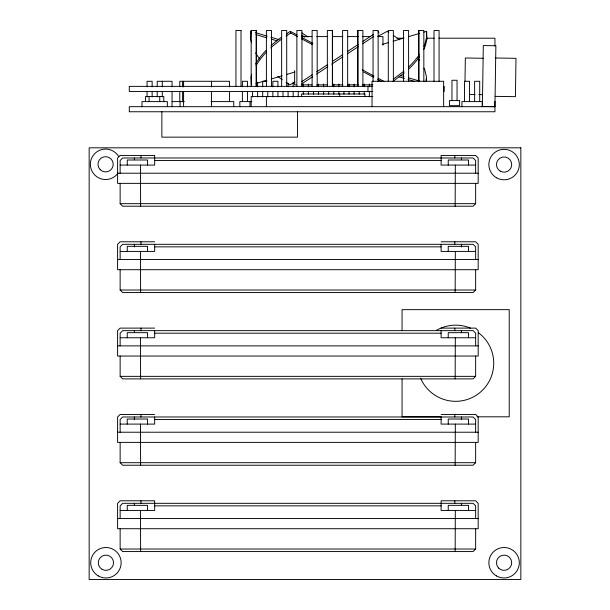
<?xml version="1.0" encoding="UTF-8"?>
<svg xmlns="http://www.w3.org/2000/svg" width="610" height="610" viewBox="0 0 610 610"><rect width="100%" height="100%" fill="white"/><g stroke="black" fill="none" stroke-linecap="round" stroke-linejoin="round"><path stroke-width="0.91" d="M251.488 78.766L251.427 84.843L251.061 77.066L251.732 74.321M423.881 32.132L426.596 31.331L426.535 37.408L424.972 43.828A97.539 46.467 -18.2 0 1 423.996 46.299M464.988 81.298L465.338 57.996L483.112 58.27M494.939 106.681L495.877 45.742L483.311 45.552L482.38 106.491L494.939 106.681L129.282 106.681L129.282 111.76L494.939 111.76L494.939 101.283M455.159 206.218L455.327 165.081M455.159 292.556L455.327 251.419M455.159 378.894L455.327 337.757M455.159 465.232L455.327 424.095M455.159 551.57L455.327 510.433M475.64 183.366L475.64 203.679L473.101 206.218L122.679 206.218L120.139 203.679L120.139 183.366M475.64 269.704L475.64 290.017L473.101 292.556L122.679 292.556L120.139 290.017L120.139 269.704M475.64 356.042L475.64 376.355L473.101 378.894L122.679 378.894L120.139 376.355L120.139 356.042M475.64 442.38L475.64 462.693L473.101 465.232L122.679 465.232L120.139 462.693L120.139 442.38M475.64 528.717L475.64 549.03L473.101 551.57L122.679 551.57L120.139 549.03L120.139 528.717M281.164 37.408L272.983 43.828A97.539 46.467 -18.2 0 0 270.947 45.628M281.591 39.109L273.41 45.521A97.539 46.467 -18.2 0 0 270.71 47.923M403.866 71.233L393.374 79.094M404.293 72.925L393.038 81.298M286.509 33.863L290.329 31.331L296.994 34.892M286.174 36.066L290.756 33.024L297.421 36.585M301.767 81.626L312.633 74.473M316.506 71.919L327.753 64.515M332.473 61.404L342.744 54.641M347.486 51.514L358.383 44.339M362.904 41.358L373.518 34.373M301.851 83.829L312.716 76.677M316.59 74.123L327.829 66.719M331.756 64.134L342.812 56.852M347.555 53.733L358.459 46.543M362.714 43.745L373.602 36.569M378.101 36.226L387.258 31.331L388.791 32.345M294.897 82.175L289.902 84.843L286.082 82.312M382.264 44.416L388.593 42.547M393.122 41.213L403.98 38.011M408.502 36.676L419.36 33.466M255.948 83.509L266.806 80.306M271.328 78.965L282.186 75.762M286.708 74.428L294.851 72.026M241.102 30.5L235.933 30.5L235.933 86.368M251.091 30.5L256.322 30.5L256.322 86.368M357.849 30.5L357.849 86.368L357.818 30.5L362.897 30.5L362.897 86.368M301.363 36.592L311.916 36.592M316.72 36.592L327.372 36.592M333.029 36.592L342.911 36.592M347.395 36.592L358.284 36.592M362.47 36.592L370.018 36.592M377.887 36.592L382.95 36.592L382.95 45.109M397.14 38.201L403.789 38.201M426.581 38.201L434.175 38.201M438.918 38.201L494.939 38.201L494.939 46.017M266.928 81.282L262.696 81.282L262.696 86.826M296.147 84.843L294.645 84.843L294.645 70.653M301.363 84.843L311.916 84.843M316.72 84.843L327.372 84.843M333.029 84.843L342.911 84.843M347.395 84.843L358.284 84.843M362.47 84.843L372.87 84.843M372.733 86.368L129.282 86.368L129.282 91.447L372.748 91.447M372.84 96.525L251.167 96.525L251.167 106.681M172.058 101.603L184.296 101.603M210.976 101.603L233.752 101.603L233.752 106.681M251.846 101.603L239.837 101.603L239.837 106.681M154.673 160.514L441.106 160.514M120.139 165.081L154.673 165.081L154.643 155.436L120.139 155.436L117.6 157.975L117.6 183.366L478.179 183.366L478.179 157.975L475.64 155.436L441.137 155.436L441.106 165.081L475.64 165.081M117.6 173.209L478.179 173.209M120.139 203.679L475.64 203.679M154.643 241.773L120.139 241.773L117.6 244.313L117.6 269.704L478.179 269.704L478.179 244.313L475.64 241.773L441.137 241.773M154.673 246.852L441.106 246.852M120.139 251.419L154.673 251.419L154.673 244.313M475.64 251.419L441.106 251.419L441.106 244.313M117.6 259.547L478.179 259.547M120.139 290.017L475.64 290.017M154.643 328.111L120.139 328.111L117.6 330.65L117.6 356.042L478.179 356.042L478.179 330.65L475.64 328.111L441.137 328.111M154.673 333.19L441.106 333.19M120.139 337.757L154.673 337.757L154.673 330.65M475.64 337.757L441.106 337.757L441.106 330.65M117.6 345.885L478.179 345.885M120.139 376.355L475.64 376.355M154.643 414.442L120.139 414.442L117.6 416.981L117.6 442.38L478.179 442.38L478.179 416.981L475.64 414.442L441.137 414.442M440.938 416.805L402.059 416.805L402.059 378.879M476.974 416.805L509.22 416.805L509.22 309.651L402.059 309.651L402.059 330.513M154.673 419.52L441.106 419.52M120.139 424.095L154.673 424.095L154.673 416.981M475.64 424.095L441.106 424.095L441.106 416.981M117.6 432.223L478.179 432.223M120.139 462.693L475.64 462.693M154.673 505.858L441.106 505.858M120.139 510.433L154.673 510.433L154.643 500.779L120.139 500.779L117.6 503.319L117.6 528.717L478.179 528.717L478.179 503.319L475.64 500.779L441.137 500.779L441.106 510.433L475.64 510.433M117.6 518.553L478.179 518.553M120.139 549.03L475.64 549.03M495.686 58.003L515.999 58.316L515.412 96.67L495.099 96.365M469.464 94.42L475.076 94.512M478.82 94.565L482.556 94.626M255.521 32.666L267.279 36.142M270.901 37.21L279.044 39.612M400.358 75.404L403.98 76.471M408.502 77.805L419.36 81.016M255.994 34.625L266.852 37.835M271.374 39.17L276.803 40.771M399.024 76.829L404.453 78.431M408.075 79.498L414.404 81.374M301.981 37.561L312.808 43.348M362.287 69.799L373.945 76.029M378.101 78.255L383.934 81.366M301.584 38.811L312.404 44.599M363.552 71.934L373.541 77.279M377.704 79.498L381.029 81.282M301.767 32.856L307.981 36.951M301.675 35.052L304.802 37.111M393.374 35.388L399.405 39.749M282.262 79.773L277.763 76.425M378.131 31.331L378.993 33.024M426.596 31.331L426.962 39.109L425.399 45.521A97.539 46.467 -18.2 0 1 423.668 49.662M290.329 31.331L290.756 33.024M251.526 42.776L250.626 39.109L250.992 31.331L251.015 33.07M140.62 206.218L140.452 165.081M140.62 292.556L140.452 251.419M140.62 378.894L140.452 337.757M140.62 465.232L140.452 424.095M140.62 551.57L140.452 510.433M426.581 81.412L426.535 77.066L424.972 70.653A97.539 46.467 18.2 0 0 423.996 68.175M426.108 78.766L426.131 81.366M482.243 106.681L482.243 101.603L461.93 101.603L461.93 106.681M479.704 101.603L479.704 81.282L474.626 81.282L474.626 101.603M475.64 173.209L475.64 160.514L473.101 157.975L122.679 157.975L120.139 160.514L120.139 173.209M475.64 259.547L475.64 246.852L473.101 244.313L122.679 244.313L120.139 246.852L120.139 259.547M475.64 345.885L475.64 333.19L473.101 330.65L122.679 330.65L120.139 333.19L120.139 345.885M475.64 432.223L475.64 419.52L473.101 416.981L122.679 416.981L120.139 419.52L120.139 432.223M475.64 518.553L475.64 505.858L473.101 503.319L122.679 503.319L120.139 505.858L120.139 518.553M469.547 101.603L469.547 81.282L464.469 81.282L464.469 101.603M468.511 165.081L468.511 160.003L448.236 160.003L448.236 165.081M468.511 251.419L468.511 246.341L448.236 246.341L448.236 251.419M468.511 337.757L468.511 332.679L448.236 332.679L448.236 337.757M468.511 424.095L468.511 419.017L448.236 419.017L448.236 424.095M468.511 510.433L468.511 505.354L448.236 505.354L448.236 510.433M461.419 157.975L461.419 159.751M461.419 244.313L461.419 246.974M461.419 330.65L461.419 332.427M461.419 416.981L461.419 419.649M461.419 503.319L461.419 505.095M457.05 100.581L457.05 80.268L451.972 80.268L451.972 100.581M454.816 155.436L454.816 157.975M454.816 241.773L454.816 244.313M454.816 328.111L454.816 330.65M454.816 414.442L454.816 416.981M454.816 500.779L454.816 503.319M444.156 86.368L444.156 91.447M443.645 106.681L443.645 81.282L372.039 81.282L372.039 106.681M439.078 81.633L439.078 30.5L434 30.5L434 81.633M423.843 81.633L423.843 30.5L418.765 30.5L418.765 81.633M418.857 30.5L418.857 81.633M408.601 81.633L408.601 30.5L403.523 30.5L403.523 81.633M393.366 81.633L393.366 30.5L388.288 30.5L388.288 81.633M378.147 81.633L378.131 30.5L373.053 30.5L373.053 81.633M369.347 84.058L369.347 86.826M369.347 91.447L369.347 96.982M367.975 86.368L367.975 91.447M364.925 96.525L364.925 93.986L301.599 93.986L301.599 96.525M364.269 84.058L364.269 86.826M364.269 91.447L364.269 94.215M359.191 91.447L359.191 94.215M354.105 84.058L354.105 86.826M354.105 91.447L354.105 94.215M349.027 84.058L349.027 86.826M349.027 91.447L349.027 94.215M347.662 86.368L347.662 30.5L342.584 30.5L342.584 86.368M343.948 91.447L343.948 94.215M339.694 93.986L339.694 96.525M338.87 84.058L338.87 86.826M338.87 91.447L338.87 94.215M333.792 84.058L333.792 86.826M333.792 91.447L333.792 94.215M332.427 86.368L332.427 30.5L327.349 30.5L327.349 86.368M332.381 30.5L332.381 86.368M328.714 91.447L328.714 94.215M323.635 84.058L323.635 86.826M323.635 91.447L323.635 94.215M318.557 84.058L318.557 86.826M318.557 91.447L318.557 94.215M317.192 86.368L317.192 30.5L312.106 30.5L312.106 86.368M313.479 91.447L313.479 94.215M308.401 84.058L308.401 86.826M308.401 91.447L308.401 94.215M303.322 84.058L303.322 86.826M303.322 91.447L303.322 94.215M301.95 86.368L301.95 30.5L296.872 30.5L296.872 86.368M298.244 91.447L298.244 96.982M297.466 111.76L297.466 137.151L161.871 137.151L161.871 111.76M293.166 82.213L293.166 86.826M293.166 91.447L293.166 96.982M288.088 83.135L288.088 86.826M288.088 91.447L288.088 96.982M286.715 86.368L286.715 30.5L281.637 30.5L281.637 86.368M283.01 91.447L283.01 96.982M277.931 86.826L277.931 81.282L272.853 81.282L272.853 86.826M277.931 91.447L277.931 96.982M272.853 91.447L272.853 96.982M271.481 86.368L271.481 30.5L266.402 30.5L266.402 86.368M267.775 91.447L267.775 96.982M266.402 96.525L266.402 106.681M262.696 91.447L262.696 96.982M257.618 82.213L257.618 86.826M257.618 91.447L257.618 96.982M256.246 30.5L256.246 86.368M252.532 91.447L252.532 96.982M251.167 30.5L251.167 86.368M249.993 101.603L249.993 106.681M247.454 86.826L247.454 81.282L242.376 81.282L242.376 86.826M247.454 91.447L247.454 101.603M242.376 91.447L242.376 101.603M241.011 30.5L241.011 86.368M229.551 86.826L229.551 81.282L179.782 81.282L179.782 86.826M229.551 91.447L229.551 101.603M211.525 81.282L211.525 86.933M211.525 91.63L211.525 106.681M183.587 81.282L183.587 86.933M183.587 91.63L183.587 106.681M182.603 81.282L182.603 86.826M182.603 91.447L182.603 101.603M180.064 101.603L180.064 106.681M179.782 91.447L179.782 101.603M172.058 86.826L172.058 81.282L157.212 81.282L157.212 86.826M172.058 91.447L172.058 106.681M167.369 106.681L167.369 101.603L141.977 101.603L141.977 106.681M163.808 101.603L163.808 96.525L145.531 96.525L145.531 101.603M162.29 81.282L162.29 86.826M162.29 91.447L162.29 96.982M159.744 96.525L159.744 101.603M157.212 91.447L157.212 96.982M152.134 86.826L152.134 81.282L147.056 81.282L147.056 86.826M152.134 91.447L152.134 96.982M149.084 96.525L149.084 101.603M147.559 165.081L147.559 160.003L127.246 160.003L127.246 165.081M147.559 251.419L147.559 246.341L127.246 246.341L127.246 251.419M147.559 337.757L147.559 332.679L127.246 332.679L127.246 337.757M147.559 424.095L147.559 419.017L127.246 419.017L127.246 424.095M147.559 510.433L147.559 505.354L127.246 505.354L127.246 510.433M147.056 91.447L147.056 96.982M140.963 155.436L140.963 157.975M140.963 241.773L140.963 244.313M140.963 328.111L140.963 330.65M140.963 414.442L140.963 416.981M140.963 500.779L140.963 503.319M134.36 157.975L134.36 159.751M134.36 244.313L134.36 246.974M134.36 330.65L134.36 332.427M134.36 416.981L134.36 419.649M134.36 503.319L134.36 505.095M259.692 58.934A97.539 46.467 18.2 0 1 255.659 52.918M418.033 57.996A97.539 46.467 18.2 0 1 419.619 60.253M419.535 56.677A97.539 46.467 -18.2 0 1 408.387 69.342M419.619 54.229A97.539 46.467 -18.2 0 1 408.601 67.047M256.093 65.697A97.539 46.467 -18.2 0 1 266.356 52.17M255.659 64.004A97.539 46.467 -18.2 0 1 265.929 50.477M478.461 332.732A38.087 38.087 0 0 1 479.185 393.168A38.087 38.087 0 0 1 420.625 378.223M436.592 330.239A38.087 38.087 0 0 1 470.63 328.218M117.921 173.255A15.235 15.235 0 0 1 95.015 175.261A15.235 15.235 0 0 1 96.212 152.294A15.235 15.235 0 0 1 118.79 156.686M459.597 100.581L449.433 100.581L449.433 105.667L459.597 105.667L459.597 100.581M520.841 147.818L89.159 147.818L89.159 579.5L520.841 579.5L520.841 147.818M100.208 169.687A7.617 7.617 0 0 0 112.957 166.271A7.617 7.617 0 0 0 103.624 156.945A7.617 7.617 0 0 0 100.208 169.687M500.276 171.174A7.617 7.617 0 0 0 511.699 164.578A7.617 7.617 0 0 0 500.276 157.975A7.617 7.617 0 0 0 500.276 171.174M498.698 568.124A7.617 7.617 0 0 0 511.439 564.715A7.617 7.617 0 0 0 502.114 555.382A7.617 7.617 0 0 0 498.698 568.124M102.106 569.336A7.617 7.617 0 0 0 113.536 562.74A7.617 7.617 0 0 0 102.106 556.145A7.617 7.617 0 0 0 102.106 569.336M496.464 177.769A15.235 15.235 0 0 0 519.316 164.578A15.235 15.235 0 0 0 496.464 151.379A15.235 15.235 0 0 0 496.464 177.769M98.301 575.932A15.235 15.235 0 0 0 121.154 562.74A15.235 15.235 0 0 0 98.301 549.549A15.235 15.235 0 0 0 98.301 575.932M496.464 575.932A15.235 15.235 0 0 0 519.316 562.74A15.235 15.235 0 0 0 496.464 549.549A15.235 15.235 0 0 0 496.464 575.932"/></g></svg>
